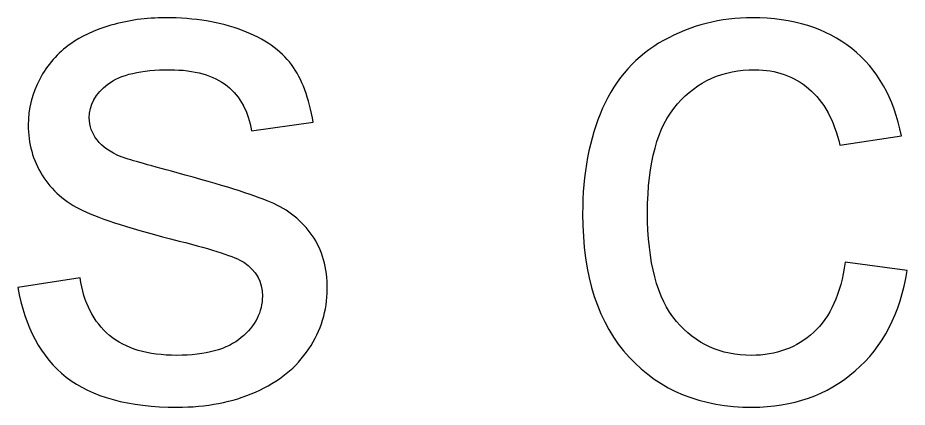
# Model space of a CAD drawing. Header units: inches. Extents: x -11.8 to 11.6, y -5.3 to 5.9.
# Drawn here: x 4.566 to 5.185, y 3.494 to 3.765 of the extents above; entities that cross this region are included whole.
import ezdxf

# ---------------------------------------------------------------- set-up
doc = ezdxf.new("R2010")
doc.units = ezdxf.units.IN
doc.header["$MEASUREMENT"] = 0
doc.layers.add('Layer 1', color=7, linetype='Continuous')

msp = doc.modelspace()

# ---------------------------------------------------------------- linework, layer by layer
at = {"layer": 'Layer 1', "color": 250}
for points, knots in [([(4.56613, 3.57742), (4.56613, 3.57742), (4.60955, 3.58425), (4.60955, 3.58425), (4.60955, 3.58425), (4.61197, 3.56683), (4.6188, 3.5535), (4.62997, 3.54417), (4.62997, 3.54417), (4.64105, 3.53492), (4.65663, 3.53025), (4.67672, 3.53025), (4.67672, 3.53025), (4.69688, 3.53025), (4.71188, 3.53442), (4.72163, 3.54258), (4.72163, 3.54258), (4.73138, 3.55083), (4.7363, 3.5605), (4.7363, 3.5715), (4.7363, 3.5715), (4.7363, 3.5815), (4.73197, 3.58925), (4.7233, 3.595), (4.7233, 3.595), (4.7173, 3.59892), (4.7023, 3.60383), (4.67838, 3.60983), (4.67838, 3.60983), (4.64622, 3.618), (4.6238, 3.625), (4.61138, 3.631), (4.61138, 3.631), (4.59897, 3.63692), (4.58947, 3.64517), (4.58305, 3.65567), (4.58305, 3.65567), (4.57663, 3.66617), (4.57338, 3.67775), (4.57338, 3.69042), (4.57338, 3.69042), (4.57338, 3.702), (4.57605, 3.71267), (4.58138, 3.7225), (4.58138, 3.7225), (4.58663, 3.73242), (4.59388, 3.74058), (4.60297, 3.74708), (4.60297, 3.74708), (4.6098, 3.75208), (4.61913, 3.75642), (4.63088, 3.75992), (4.63088, 3.75992), (4.64272, 3.76342), (4.65538, 3.76517), (4.66888, 3.76517), (4.66888, 3.76517), (4.68922, 3.76517), (4.70705, 3.76217), (4.72247, 3.75633), (4.72247, 3.75633), (4.73788, 3.7505), (4.74922, 3.74258), (4.75655, 3.73258), (4.75655, 3.73258), (4.76388, 3.7225), (4.76888, 3.70917), (4.77163, 3.69242), (4.77163, 3.69242), (4.77163, 3.69242), (4.72872, 3.6865), (4.72872, 3.6865), (4.72872, 3.6865), (4.72672, 3.69983), (4.72105, 3.71025), (4.71172, 3.71775), (4.71172, 3.71775), (4.70238, 3.72525), (4.68913, 3.729), (4.67205, 3.729), (4.67205, 3.729), (4.65188, 3.729), (4.63747, 3.72567), (4.62888, 3.719), (4.62888, 3.719), (4.62022, 3.71233), (4.61588, 3.7045), (4.61588, 3.69558), (4.61588, 3.69558), (4.61588, 3.68983), (4.61772, 3.68475), (4.6213, 3.68017), (4.6213, 3.68017), (4.62488, 3.67542), (4.63047, 3.67158), (4.63813, 3.66842), (4.63813, 3.66842), (4.64255, 3.66683), (4.65547, 3.66308), (4.67697, 3.65725), (4.67697, 3.65725), (4.70805, 3.64892), (4.72972, 3.64217), (4.74197, 3.63683), (4.74197, 3.63683), (4.7543, 3.63158), (4.76397, 3.62383), (4.77097, 3.61375), (4.77097, 3.61375), (4.77797, 3.60367), (4.78147, 3.59117), (4.78147, 3.57617), (4.78147, 3.57617), (4.78147, 3.5615), (4.77713, 3.54775), (4.76863, 3.53475), (4.76863, 3.53475), (4.76005, 3.52183), (4.74772, 3.51183), (4.73163, 3.50475), (4.73163, 3.50475), (4.71555, 3.49767), (4.6973, 3.49417), (4.67697, 3.49417), (4.67697, 3.49417), (4.64322, 3.49417), (4.61755, 3.50117), (4.59988, 3.51517), (4.59988, 3.51517), (4.58222, 3.52917), (4.57097, 3.54992), (4.56613, 3.57742)], [0, 0, 0, 0, 0.029412, 0.029412, 0.029412, 0.029412, 0.058824, 0.058824, 0.058824, 0.058824, 0.088235, 0.088235, 0.088235, 0.088235, 0.117647, 0.117647, 0.117647, 0.117647, 0.147059, 0.147059, 0.147059, 0.147059, 0.176471, 0.176471, 0.176471, 0.176471, 0.205882, 0.205882, 0.205882, 0.205882, 0.235294, 0.235294, 0.235294, 0.235294, 0.264706, 0.264706, 0.264706, 0.264706, 0.294118, 0.294118, 0.294118, 0.294118, 0.323529, 0.323529, 0.323529, 0.323529, 0.352941, 0.352941, 0.352941, 0.352941, 0.382353, 0.382353, 0.382353, 0.382353, 0.411765, 0.411765, 0.411765, 0.411765, 0.441176, 0.441176, 0.441176, 0.441176, 0.470588, 0.470588, 0.470588, 0.470588, 0.5, 0.5, 0.5, 0.5, 0.529412, 0.529412, 0.529412, 0.529412, 0.558824, 0.558824, 0.558824, 0.558824, 0.588235, 0.588235, 0.588235, 0.588235, 0.617647, 0.617647, 0.617647, 0.617647, 0.647059, 0.647059, 0.647059, 0.647059, 0.676471, 0.676471, 0.676471, 0.676471, 0.705882, 0.705882, 0.705882, 0.705882, 0.735294, 0.735294, 0.735294, 0.735294, 0.764706, 0.764706, 0.764706, 0.764706, 0.794118, 0.794118, 0.794118, 0.794118, 0.823529, 0.823529, 0.823529, 0.823529, 0.852941, 0.852941, 0.852941, 0.852941, 0.882353, 0.882353, 0.882353, 0.882353, 0.911765, 0.911765, 0.911765, 0.911765, 0.941176, 0.941176, 0.941176, 0.941176, 1, 1, 1, 1]), ([(5.1418, 3.595), (5.1418, 3.595), (5.18497, 3.58933), (5.18497, 3.58933), (5.18497, 3.58933), (5.1803, 3.55958), (5.16822, 3.53625), (5.14872, 3.51942), (5.14872, 3.51942), (5.1293, 3.50258), (5.10539, 3.49417), (5.07705, 3.49417), (5.07705, 3.49417), (5.04163, 3.49417), (5.01305, 3.50575), (4.99155, 3.52892), (4.99155, 3.52892), (4.96997, 3.55208), (4.95913, 3.58533), (4.95913, 3.62867), (4.95913, 3.62867), (4.95913, 3.65667), (4.9638, 3.68117), (4.97305, 3.70217), (4.97305, 3.70217), (4.98239, 3.72317), (4.99647, 3.73892), (5.01547, 3.74942), (5.01547, 3.74942), (5.03439, 3.75992), (5.05505, 3.76517), (5.0773, 3.76517), (5.0773, 3.76517), (5.10547, 3.76517), (5.12855, 3.758), (5.14639, 3.74375), (5.14639, 3.74375), (5.1643, 3.7295), (5.1758, 3.70933), (5.18089, 3.68308), (5.18089, 3.68308), (5.18089, 3.68308), (5.13813, 3.6765), (5.13813, 3.6765), (5.13813, 3.6765), (5.13405, 3.69392), (5.12689, 3.707), (5.11655, 3.71583), (5.11655, 3.71583), (5.10622, 3.72458), (5.09372, 3.729), (5.07905, 3.729), (5.07905, 3.729), (5.05689, 3.729), (5.03889, 3.72108), (5.02505, 3.70517), (5.02505, 3.70517), (5.01122, 3.68933), (5.0043, 3.66425), (5.0043, 3.62992), (5.0043, 3.62992), (5.0043, 3.59508), (5.01097, 3.56975), (5.02439, 3.55392), (5.02439, 3.55392), (5.03772, 3.53817), (5.05513, 3.53025), (5.07663, 3.53025), (5.07663, 3.53025), (5.09389, 3.53025), (5.10822, 3.53558), (5.1198, 3.54617), (5.1198, 3.54617), (5.13139, 3.55675), (5.13872, 3.573), (5.1418, 3.595)], [0, 0, 0, 0, 0.05, 0.05, 0.05, 0.05, 0.1, 0.1, 0.1, 0.1, 0.15, 0.15, 0.15, 0.15, 0.2, 0.2, 0.2, 0.2, 0.25, 0.25, 0.25, 0.25, 0.3, 0.3, 0.3, 0.3, 0.35, 0.35, 0.35, 0.35, 0.4, 0.4, 0.4, 0.4, 0.45, 0.45, 0.45, 0.45, 0.5, 0.5, 0.5, 0.5, 0.55, 0.55, 0.55, 0.55, 0.6, 0.6, 0.6, 0.6, 0.65, 0.65, 0.65, 0.65, 0.7, 0.7, 0.7, 0.7, 0.75, 0.75, 0.75, 0.75, 0.8, 0.8, 0.8, 0.8, 0.85, 0.85, 0.85, 0.85, 0.9, 0.9, 0.9, 0.9, 1, 1, 1, 1])]:
    msp.add_open_spline(points, degree=3, knots=knots, dxfattribs=at)
at = {"layer": 'Layer 1', "color": 250, "lineweight": 9}
for points, knots in [([(4.56613, 3.57742), (4.56613, 3.57742), (4.60955, 3.58425), (4.60955, 3.58425), (4.60955, 3.58425), (4.61197, 3.56683), (4.6188, 3.5535), (4.62997, 3.54417), (4.62997, 3.54417), (4.64105, 3.53492), (4.65663, 3.53025), (4.67672, 3.53025), (4.67672, 3.53025), (4.69688, 3.53025), (4.71188, 3.53442), (4.72163, 3.54258), (4.72163, 3.54258), (4.73138, 3.55083), (4.7363, 3.5605), (4.7363, 3.5715), (4.7363, 3.5715), (4.7363, 3.5815), (4.73197, 3.58925), (4.7233, 3.595), (4.7233, 3.595), (4.7173, 3.59892), (4.7023, 3.60383), (4.67838, 3.60983), (4.67838, 3.60983), (4.64622, 3.618), (4.6238, 3.625), (4.61138, 3.631), (4.61138, 3.631), (4.59897, 3.63692), (4.58947, 3.64517), (4.58305, 3.65567), (4.58305, 3.65567), (4.57663, 3.66617), (4.57338, 3.67775), (4.57338, 3.69042), (4.57338, 3.69042), (4.57338, 3.702), (4.57605, 3.71267), (4.58138, 3.7225), (4.58138, 3.7225), (4.58663, 3.73242), (4.59388, 3.74058), (4.60297, 3.74708), (4.60297, 3.74708), (4.6098, 3.75208), (4.61913, 3.75642), (4.63088, 3.75992), (4.63088, 3.75992), (4.64272, 3.76342), (4.65538, 3.76517), (4.66888, 3.76517), (4.66888, 3.76517), (4.68922, 3.76517), (4.70705, 3.76217), (4.72247, 3.75633), (4.72247, 3.75633), (4.73788, 3.7505), (4.74922, 3.74258), (4.75655, 3.73258), (4.75655, 3.73258), (4.76388, 3.7225), (4.76888, 3.70917), (4.77163, 3.69242), (4.77163, 3.69242), (4.77163, 3.69242), (4.72872, 3.6865), (4.72872, 3.6865), (4.72872, 3.6865), (4.72672, 3.69983), (4.72105, 3.71025), (4.71172, 3.71775), (4.71172, 3.71775), (4.70238, 3.72525), (4.68913, 3.729), (4.67205, 3.729), (4.67205, 3.729), (4.65188, 3.729), (4.63747, 3.72567), (4.62888, 3.719), (4.62888, 3.719), (4.62022, 3.71233), (4.61588, 3.7045), (4.61588, 3.69558), (4.61588, 3.69558), (4.61588, 3.68983), (4.61772, 3.68475), (4.6213, 3.68017), (4.6213, 3.68017), (4.62488, 3.67542), (4.63047, 3.67158), (4.63813, 3.66842), (4.63813, 3.66842), (4.64255, 3.66683), (4.65547, 3.66308), (4.67697, 3.65725), (4.67697, 3.65725), (4.70805, 3.64892), (4.72972, 3.64217), (4.74197, 3.63683), (4.74197, 3.63683), (4.7543, 3.63158), (4.76397, 3.62383), (4.77097, 3.61375), (4.77097, 3.61375), (4.77797, 3.60367), (4.78147, 3.59117), (4.78147, 3.57617), (4.78147, 3.57617), (4.78147, 3.5615), (4.77713, 3.54775), (4.76863, 3.53475), (4.76863, 3.53475), (4.76005, 3.52183), (4.74772, 3.51183), (4.73163, 3.50475), (4.73163, 3.50475), (4.71555, 3.49767), (4.6973, 3.49417), (4.67697, 3.49417), (4.67697, 3.49417), (4.64322, 3.49417), (4.61755, 3.50117), (4.59988, 3.51517), (4.59988, 3.51517), (4.58222, 3.52917), (4.57097, 3.54992), (4.56613, 3.57742)], [0, 0, 0, 0, 0.029412, 0.029412, 0.029412, 0.029412, 0.058824, 0.058824, 0.058824, 0.058824, 0.088235, 0.088235, 0.088235, 0.088235, 0.117647, 0.117647, 0.117647, 0.117647, 0.147059, 0.147059, 0.147059, 0.147059, 0.176471, 0.176471, 0.176471, 0.176471, 0.205882, 0.205882, 0.205882, 0.205882, 0.235294, 0.235294, 0.235294, 0.235294, 0.264706, 0.264706, 0.264706, 0.264706, 0.294118, 0.294118, 0.294118, 0.294118, 0.323529, 0.323529, 0.323529, 0.323529, 0.352941, 0.352941, 0.352941, 0.352941, 0.382353, 0.382353, 0.382353, 0.382353, 0.411765, 0.411765, 0.411765, 0.411765, 0.441176, 0.441176, 0.441176, 0.441176, 0.470588, 0.470588, 0.470588, 0.470588, 0.5, 0.5, 0.5, 0.5, 0.529412, 0.529412, 0.529412, 0.529412, 0.558824, 0.558824, 0.558824, 0.558824, 0.588235, 0.588235, 0.588235, 0.588235, 0.617647, 0.617647, 0.617647, 0.617647, 0.647059, 0.647059, 0.647059, 0.647059, 0.676471, 0.676471, 0.676471, 0.676471, 0.705882, 0.705882, 0.705882, 0.705882, 0.735294, 0.735294, 0.735294, 0.735294, 0.764706, 0.764706, 0.764706, 0.764706, 0.794118, 0.794118, 0.794118, 0.794118, 0.823529, 0.823529, 0.823529, 0.823529, 0.852941, 0.852941, 0.852941, 0.852941, 0.882353, 0.882353, 0.882353, 0.882353, 0.911765, 0.911765, 0.911765, 0.911765, 0.941176, 0.941176, 0.941176, 0.941176, 1, 1, 1, 1]), ([(5.1418, 3.595), (5.1418, 3.595), (5.18497, 3.58933), (5.18497, 3.58933), (5.18497, 3.58933), (5.1803, 3.55958), (5.16822, 3.53625), (5.14872, 3.51942), (5.14872, 3.51942), (5.1293, 3.50258), (5.10539, 3.49417), (5.07705, 3.49417), (5.07705, 3.49417), (5.04163, 3.49417), (5.01305, 3.50575), (4.99155, 3.52892), (4.99155, 3.52892), (4.96997, 3.55208), (4.95913, 3.58533), (4.95913, 3.62867), (4.95913, 3.62867), (4.95913, 3.65667), (4.9638, 3.68117), (4.97305, 3.70217), (4.97305, 3.70217), (4.98239, 3.72317), (4.99647, 3.73892), (5.01547, 3.74942), (5.01547, 3.74942), (5.03439, 3.75992), (5.05505, 3.76517), (5.0773, 3.76517), (5.0773, 3.76517), (5.10547, 3.76517), (5.12855, 3.758), (5.14639, 3.74375), (5.14639, 3.74375), (5.1643, 3.7295), (5.1758, 3.70933), (5.18089, 3.68308), (5.18089, 3.68308), (5.18089, 3.68308), (5.13813, 3.6765), (5.13813, 3.6765), (5.13813, 3.6765), (5.13405, 3.69392), (5.12689, 3.707), (5.11655, 3.71583), (5.11655, 3.71583), (5.10622, 3.72458), (5.09372, 3.729), (5.07905, 3.729), (5.07905, 3.729), (5.05689, 3.729), (5.03889, 3.72108), (5.02505, 3.70517), (5.02505, 3.70517), (5.01122, 3.68933), (5.0043, 3.66425), (5.0043, 3.62992), (5.0043, 3.62992), (5.0043, 3.59508), (5.01097, 3.56975), (5.02439, 3.55392), (5.02439, 3.55392), (5.03772, 3.53817), (5.05513, 3.53025), (5.07663, 3.53025), (5.07663, 3.53025), (5.09389, 3.53025), (5.10822, 3.53558), (5.1198, 3.54617), (5.1198, 3.54617), (5.13139, 3.55675), (5.13872, 3.573), (5.1418, 3.595)], [0, 0, 0, 0, 0.05, 0.05, 0.05, 0.05, 0.1, 0.1, 0.1, 0.1, 0.15, 0.15, 0.15, 0.15, 0.2, 0.2, 0.2, 0.2, 0.25, 0.25, 0.25, 0.25, 0.3, 0.3, 0.3, 0.3, 0.35, 0.35, 0.35, 0.35, 0.4, 0.4, 0.4, 0.4, 0.45, 0.45, 0.45, 0.45, 0.5, 0.5, 0.5, 0.5, 0.55, 0.55, 0.55, 0.55, 0.6, 0.6, 0.6, 0.6, 0.65, 0.65, 0.65, 0.65, 0.7, 0.7, 0.7, 0.7, 0.75, 0.75, 0.75, 0.75, 0.8, 0.8, 0.8, 0.8, 0.85, 0.85, 0.85, 0.85, 0.9, 0.9, 0.9, 0.9, 1, 1, 1, 1])]:
    msp.add_open_spline(points, degree=3, knots=knots, dxfattribs=at)

doc.saveas('drawing.dxf')
